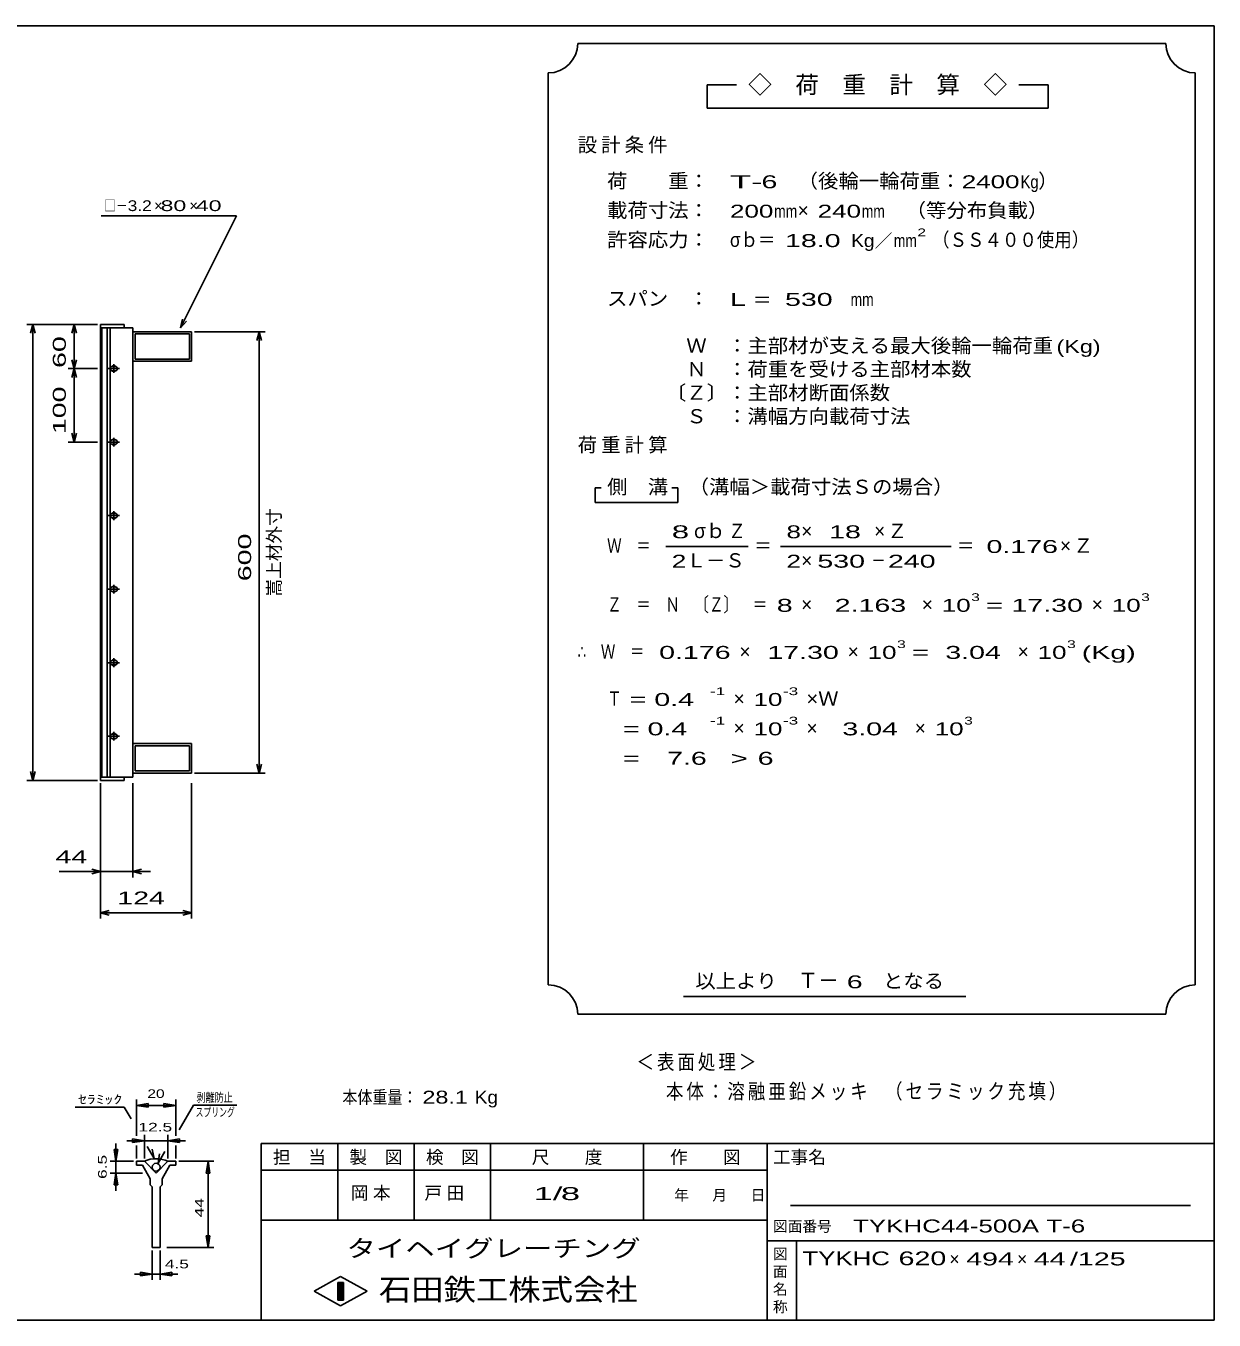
# Model space of a CAD drawing. Units: millimetres, scale not verified. Extents: x -1456 to 1389, y -1026 to 839.
# Drawn here: x -227 to 1389, y -921 to 839 of the extents above; entities that cross this region are included whole.
import ezdxf
from ezdxf.enums import TextEntityAlignment as Align

# ---------------------------------------------------------------- set-up
doc = ezdxf.new("R2010")
doc.units = ezdxf.units.MM
doc.header["$LTSCALE"] = 8
for name, color, linetype, lineweight in [('CADPAC_LAYER_0000', 150, 'Continuous', 25), ('CADPAC_LAYER_0016', 3, 'Continuous', 25), ('CADPAC_LAYER_0022', 2, 'Continuous', 25), ('CADPAC_LAYER_0032', 4, 'Continuous', 25)]:
    doc.layers.add(name, color=color, linetype=linetype, lineweight=lineweight)
doc.styles.add('ベクトル', font='')
doc.styles.get('ベクトル').set_extended_font_data('ベクトル')

msp = doc.modelspace()

# ---------------------------------------------------------------- linework, layer by layer
at = {"layer": 'CADPAC_LAYER_0000'}
for p, q in [((-1379.2, 838.8), (1388.8, 838.8)), ((1388.8, 838.8), (1388.8, -921.2)), ((1388.8, -681.2), (92.8, -681.2)), ((92.8, -681.2), (92.8, -921.2)), ((196.8, -681.2), (196.8, -785.2)), ((300.8, -785.2), (300.8, -681.2)), ((404.8, -681.2), (404.8, -785.2)), ((612.8, -785.2), (612.8, -681.2)), ((780.8, -681.2), (780.8, -921.2)), ((780.8, -717.2), (92.8, -717.2)), ((1356.8, -765.2), (812.8, -765.2)), ((92.8, -785.2), (780.8, -785.2)), ((780.8, -813.2), (1388.8, -813.2)), ((820.8, -921.2), (820.8, -813.2)), ((164.8, -882), (200.8, -862)), ((200.8, -862), (236.8, -882)), ((196.8, -870), (204.8, -870)), ((196.8, -894), (196.8, -870)), ((196.8, -870), (198.4, -870)), ((198.4, -870), (198.4, -894)), ((200, -894), (200, -870)), ((200, -870), (201.6, -870)), ((201.6, -870), (201.6, -894)), ((203.2, -894), (203.2, -870)), ((203.2, -870), (204.8, -870)), ((204.8, -870), (204.8, -894)), ((204.8, -870), (204.8, -894)), ((200.8, -902), (164.8, -882)), ((204.8, -894), (196.8, -894)), ((198.4, -894), (200, -894)), ((236.8, -882), (200.8, -902)), ((201.6, -894), (203.2, -894)), ((1388.8, -921.2), (-1379.2, -921.2))]:
    msp.add_line(p, q, dxfattribs=at)
at = {"layer": 'CADPAC_LAYER_0016'}
for p, q in [((-93.8, 432.8), (-125.8, 432.8)), ((-125.8, 432.8), (-125.8, 428.3)), ((-125.8, 428.3), (-93.8, 428.3)), ((-125.8, 428.3), (-125.8, -182.7)), ((-81.8, 428.3), (-125.8, 428.3)), ((-123.8, 428.3), (-123.8, -182.7)), ((-116.8, -182.7), (-116.8, 428.3)), ((-112.8, 428.3), (-112.8, -182.7)), ((-93.8, 428.3), (-93.8, 432.8)), ((-81.8, -182.7), (-81.8, 428.3)), ((-81.8, 422.8), (-1.8, 422.8)), ((-81.8, 382.8), (-81.8, 422.8)), ((-1.8, 422.8), (-1.8, 382.8)), ((-78.8, 419.8), (-4.8, 419.8)), ((-78.8, 385.8), (-78.8, 419.8)), ((-4.8, 419.8), (-4.8, 385.8)), ((-115.8, 372.8), (-99.8, 372.8)), ((-105.8, 375.8), (-109.8, 375.8)), ((-109.8, 369.8), (-105.8, 369.8)), ((-107.8, 378.8), (-107.8, 366.8)), ((-1.8, 382.8), (-81.8, 382.8)), ((-4.8, 385.8), (-78.8, 385.8)), ((-115.8, 272.8), (-99.8, 272.8)), ((-105.8, 275.8), (-109.8, 275.8)), ((-109.8, 269.8), (-105.8, 269.8)), ((-107.8, 278.8), (-107.8, 266.8)), ((-107.8, 178.8), (-107.8, 166.8)), ((-115.8, 172.8), (-99.8, 172.8)), ((-105.8, 175.8), (-109.8, 175.8)), ((-109.8, 169.8), (-105.8, 169.8)), ((-115.8, 72.8), (-99.8, 72.8)), ((-105.8, 75.8), (-109.8, 75.8)), ((-107.8, 78.8), (-107.8, 66.8)), ((-109.8, 69.8), (-105.8, 69.8)), ((-115.8, -27.2), (-99.8, -27.2)), ((-105.8, -24.2), (-109.8, -24.2)), ((-109.8, -30.2), (-105.8, -30.2)), ((-107.8, -21.2), (-107.8, -33.2)), ((-107.8, -121.2), (-107.8, -133.2)), ((-115.8, -127.2), (-99.8, -127.2)), ((-105.8, -124.2), (-109.8, -124.2)), ((-109.8, -130.2), (-105.8, -130.2)), ((-1.8, -137.2), (-81.8, -137.2)), ((-81.8, -137.2), (-81.8, -177.2)), ((-4.8, -140.2), (-78.8, -140.2)), ((-78.8, -140.2), (-78.8, -174.2)), ((-4.8, -174.2), (-4.8, -140.2)), ((-1.8, -177.2), (-1.8, -137.2)), ((-78.8, -174.2), (-4.8, -174.2)), ((-125.8, -182.7), (-93.8, -182.7)), ((-125.8, -187.2), (-125.8, -182.7)), ((-125.8, -182.7), (-81.8, -182.7)), ((-93.8, -187.2), (-125.8, -187.2)), ((-93.8, -182.7), (-93.8, -187.2)), ((-81.8, -177.2), (-1.8, -177.2))]:
    msp.add_line(p, q, dxfattribs=at)
for centre, radius, start, end in [((-109.8, 372.8), 3, 90, 270), ((-107.8, 372.8), 4, 46.6, 133.4), ((-107.8, 372.8), 4, 226.6, 313.4), ((-105.8, 372.8), 3, 270, 90), ((-109.8, 272.8), 3, 90, 270), ((-107.8, 272.8), 4, 46.6, 133.4), ((-107.8, 272.8), 4, 226.6, 313.4), ((-105.8, 272.8), 3, 270, 90), ((-107.8, 172.8), 4, 46.6, 133.4), ((-109.8, 172.8), 3, 90, 270), ((-107.8, 172.8), 4, 226.6, 313.4), ((-105.8, 172.8), 3, 270, 90), ((-109.8, 72.8), 3, 90, 270), ((-107.8, 72.8), 4, 46.6, 133.4), ((-105.8, 72.8), 3, 270, 90), ((-107.8, 72.8), 4, 226.6, 313.4), ((-109.8, -27.2), 3, 90, 270), ((-107.8, -27.2), 4, 46.6, 133.4), ((-107.8, -27.2), 4, 226.6, 313.4), ((-105.8, -27.2), 3, 270, 90), ((-107.8, -127.2), 4, 46.6, 133.4), ((-109.8, -127.2), 3, 90, 270), ((-107.8, -127.2), 4, 226.6, 313.4), ((-105.8, -127.2), 3, 270, 90)]:
    msp.add_arc(centre, radius, start, end, dxfattribs=at)
at = {"layer": 'CADPAC_LAYER_0022', "color": 4}
for p, q in [((1323.2, 814.8), (523.2, 814.8)), ((483.2, 774.8), (483.2, -465.2)), ((1363.2, -465.2), (1363.2, 774.8)), ((739.2, 758.8), (699.2, 758.8)), ((699.2, 758.8), (699.2, 726.8)), ((1163.2, 758.8), (1123.2, 758.8)), ((1163.2, 726.8), (1163.2, 758.8)), ((699.2, 726.8), (1163.2, 726.8)), ((59.2, 580.3), (-124.8, 580.3)), ((-16.8, 428.3), (59.2, 580.3)), ((-129.8, 432.8), (-225.8, 432.8)), ((-217.8, 432.8), (-221, 420.8)), ((-214.6, 420.8), (-217.8, 432.8)), ((-217.8, 432.8), (-217.8, -187.2)), ((-129.8, 432.8), (-169.8, 432.8)), ((-161.8, 432.8), (-165, 420.8)), ((-158.6, 420.8), (-161.8, 432.8)), ((-161.8, 432.8), (-161.8, 372.8)), ((-16.8, 428.3), (-14.4, 439.98)), ((-16.8, 428.3), (-8.8, 437.1)), ((2.2, 422.8), (98.2, 422.8)), ((90.2, 422.8), (87, 410.8)), ((93.4, 410.8), (90.2, 422.8)), ((90.2, 422.8), (90.2, -177.2)), ((-169.8, 372.8), (-129.8, 372.8)), ((-161.8, 372.8), (-165, 384.8)), ((-161.8, 372.8), (-165, 360.8)), ((-158.6, 384.8), (-161.8, 372.8)), ((-158.6, 360.8), (-161.8, 372.8)), ((-161.8, 372.8), (-161.8, 272.8)), ((-161.8, 272.8), (-165, 284.8)), ((-158.6, 284.8), (-161.8, 272.8)), ((-169.8, 272.8), (-129.8, 272.8)), ((555.2, 210.8), (547.2, 210.8)), ((547.2, 210.8), (547.2, 190.8)), ((659.2, 210.8), (651.2, 210.8)), ((659.2, 190.8), (659.2, 210.8)), ((547.2, 190.8), (659.2, 190.8)), ((643.2, 130.8), (755.2, 130.8)), ((799.2, 130.8), (1031.2, 130.8)), ((-217.8, -187.2), (-221, -175.2)), ((-214.6, -175.2), (-217.8, -187.2)), ((90.2, -177.2), (87, -165.2)), ((93.4, -165.2), (90.2, -177.2)), ((-225.8, -187.2), (-129.8, -187.2)), ((-125.8, -191.2), (-125.8, -319.2)), ((-125.8, -375.2), (-125.8, -191.2)), ((-81.8, -319.2), (-81.8, -191.2)), ((-1.8, -375.2), (-1.8, -191.2)), ((98.2, -177.2), (2.2, -177.2)), ((-125.8, -311.2), (-181.8, -311.2)), ((-125.8, -311.2), (-137.8, -308)), ((-137.8, -314.4), (-125.8, -311.2)), ((-125.8, -311.2), (-81.8, -311.2)), ((-81.8, -311.2), (-69.8, -308)), ((-69.8, -314.4), (-81.8, -311.2)), ((-81.8, -311.2), (-57.8, -311.2)), ((-125.8, -367.2), (-113.8, -364)), ((-113.8, -370.4), (-125.8, -367.2)), ((-125.8, -367.2), (-1.8, -367.2)), ((-1.8, -367.2), (-13.8, -364)), ((-13.8, -370.4), (-1.8, -367.2)), ((667.2, -481.2), (1051.2, -481.2)), ((523.2, -505.2), (1323.2, -505.2))]:
    msp.add_line(p, q, dxfattribs=at)
for centre, start, end in [((483.2, 814.8), 270, 0), ((1363.2, 814.8), 180, 270), ((483.2, -505.2), 0, 90), ((1363.2, -505.2), 90, 180)]:
    msp.add_arc(centre, 40, start, end, dxfattribs=at)
at = {"layer": 'CADPAC_LAYER_0032'}
for p, q in [((-160.267, -631.6), (-93.6, -631.6)), ((-84.267, -647.6), (-93.6, -631.6)), ((-76.8, -670.8), (-76.8, -621.2)), ((-76.8, -629.2), (-60.8, -626.8)), ((-60.8, -631.6), (-76.8, -629.2)), ((-76.8, -629.2), (-23.467, -629.2)), ((-60.8, -631.6), (-60.8, -626.8)), ((-23.467, -629.2), (-39.467, -626.8)), ((-39.467, -631.6), (-39.467, -626.8)), ((-39.467, -631.6), (-23.467, -629.2)), ((-23.467, -670.8), (-23.467, -621.2)), ((-18.664, -662.533), (0.803, -628.933)), ((0.803, -628.933), (59.469, -628.933)), ((-104.8, -705.2), (-104.8, -681.2)), ((-66.133, -677.2), (-90.133, -677.2)), ((-66.133, -677.2), (-82.133, -674.8)), ((-82.133, -674.8), (-82.133, -679.6)), ((-82.133, -679.6), (-66.133, -677.2)), ((-76.8, -701.2), (-76.8, -683.6)), ((-66.133, -701.2), (-66.133, -669.2)), ((-66.133, -677.2), (-34.133, -677.2)), ((-52.8, -701.2), (-62.133, -685.2)), ((-34.133, -669.2), (-34.133, -701.2)), ((-34.133, -677.2), (-18.133, -674.8)), ((-18.133, -679.6), (-34.133, -677.2)), ((-34.133, -677.2), (-10.133, -677.2)), ((-23.467, -701.2), (-23.467, -683.6)), ((-18.133, -674.8), (-18.133, -679.6)), ((-104.8, -705.2), (-107.2, -689.2)), ((-107.2, -689.2), (-102.4, -689.2)), ((-102.4, -689.2), (-104.8, -705.2)), ((-52.8, -701.2), (-55.733, -688.667)), ((-47.464, -707.866), (-38.397, -691.866)), ((-47.464, -707.866), (-45.597, -695.066)), ((-112.8, -705.2), (-80.8, -705.2)), ((-112.8, -721.2), (-68.8, -721.2)), ((-107.2, -737.2), (-104.8, -721.2)), ((-104.8, -721.2), (-104.8, -705.2)), ((-102.4, -737.2), (-104.8, -721.2)), ((-104.8, -745.2), (-104.8, -721.2)), ((-76.8, -705.2), (-76.8, -710.533)), ((-66.133, -705.2), (-76.8, -705.2)), ((-76.8, -710.533), (-68.8, -710.533)), ((-68.8, -710.533), (-58.133, -729.2)), ((-50.133, -721.2), (-66.133, -705.2)), ((-34.133, -705.2), (-50.133, -721.2)), ((-42.133, -729.2), (-31.467, -710.533)), ((-23.467, -705.2), (-34.133, -705.2)), ((-31.467, -710.533), (-23.467, -710.533)), ((-23.467, -710.533), (-23.467, -705.2)), ((-19.467, -705.2), (28.533, -705.2)), ((18.133, -721.2), (20.533, -705.2)), ((18.133, -721.2), (22.933, -721.2)), ((22.933, -721.2), (20.533, -705.2)), ((20.533, -822.534), (20.533, -705.2)), ((-107.2, -737.2), (-102.4, -737.2)), ((-58.133, -729.2), (-58.133, -737.2)), ((-58.133, -737.2), (-55.467, -739.867)), ((-44.8, -739.867), (-42.133, -737.2)), ((-42.133, -737.2), (-42.133, -729.2)), ((-55.467, -739.867), (-55.467, -822.533)), ((-44.8, -822.533), (-44.8, -739.867)), ((20.533, -822.534), (18.133, -806.534)), ((18.133, -806.534), (22.933, -806.534)), ((22.933, -806.534), (20.533, -822.534)), ((-55.467, -822.533), (-44.8, -822.533)), ((-55.467, -866.534), (-55.467, -826.534)), ((-44.8, -866.534), (-44.8, -826.534)), ((-35.467, -822.534), (28.533, -822.534)), ((-79.467, -858.534), (-55.467, -858.534)), ((-55.467, -858.534), (-71.467, -856.134)), ((-71.467, -860.934), (-71.467, -856.134)), ((-71.467, -860.934), (-55.467, -858.534)), ((-55.467, -858.534), (-44.8, -858.534)), ((-44.8, -858.534), (-28.8, -856.134)), ((-28.8, -860.934), (-44.8, -858.534)), ((-44.8, -858.534), (-20.8, -858.534)), ((-28.8, -860.934), (-28.8, -856.134))]:
    msp.add_line(p, q, dxfattribs=at)
msp.add_circle((-50.133, -713.2), 5.333, dxfattribs=at)
msp.add_arc((-50.403, -741.742), 40, 66, 113, dxfattribs=at)

# ---------------------------------------------------------------- texts
at = {"layer": 'CADPAC_LAYER_0000', "style": 'ベクトル'}
for s, height, p in [('担\u3000当', 17.6, (108.8, -699.6)), ('製\u3000図', 17.6, (212.8, -699.6)), ('検\u3000図', 17.6, (316.8, -699.6)), ('尺\u3000\u3000度', 17.6, (460.8, -699.6)), ('作\u3000\u3000図', 17.6, (648.8, -699.6)), ('工事名', 17.6, (788.8, -699.6)), ('年', 14.66, (654.4, -751.2)), ('月', 14.66, (706.4, -751.2)), ('日', 14.66, (758.4, -751.2)), ('図面番号', 14.66, (788.8, -793.6)), ('図', 14.66, (788.8, -831.2)), ('面', 14.66, (788.8, -855.2)), ('名', 14.66, (788.8, -879.2)), ('称', 14.66, (788.8, -903.2))]:
    msp.add_text(s, height=height, dxfattribs=at).set_placement(p, align=Align.MIDDLE_LEFT)
at = {"layer": 'CADPAC_LAYER_0000', "color": 222, "style": 'ベクトル'}
for s, height, width, p in [('タイヘイグレーチング', 23.46, 1.25, (208.8, -823.6)), ('石田鉄工株式会社', 29.33, 1.1, (252.8, -879.6))]:
    msp.add_text(s, height=height, dxfattribs=dict(at, width=width)).set_placement(p, align=Align.MIDDLE_LEFT)
at = {"layer": 'CADPAC_LAYER_0022', "style": 'ベクトル'}
for s, height, p in [('◇\u3000荷\u3000重\u3000計\u3000算\u3000◇', 23.46, (755.2, 758.8)), ('）', 19.35, (1149.6, 628)), ('×', 14.66, (-52.8, 594.3)), ('×', 14.66, (-4.8, 594.3)), ('×', 19.35, (822.4, 588)), ('／', 17.6, (927.2, 546.8)), ('σｂ', 19.35, (681.6, 152)), ('×', 19.35, (827.2, 152)), ('Ｌ－Ｓ', 19.35, (671.2, 112)), ('×', 19.35, (827.2, 112)), ('×', 19.35, (827.2, 52)), ('×', 19.35, (991.2, 52)), ('×', 19.35, (1222.4, 52)), ('×', 19.35, (743.2, -12)), ('×', 19.35, (890.4, -12)), ('×', 19.35, (1121.6, -12)), ('×', 19.35, (735.2, -76)), ('×', 19.35, (735.2, -116)), ('×', 19.35, (834.4, -116)), ('×', 19.35, (981.6, -116)), ('Ｔ－', 20.53, (822.4, -459.2)), ('×', 17.6, (1028.8, -838)), ('×', 17.6, (1120.8, -838))]:
    msp.add_text(s, height=height, dxfattribs=at).set_placement(p, align=Align.MIDDLE_LEFT)
for s, height, width, p in [('荷\u3000\u3000重：\u3000', 19.35, 1.05, (563.2, 628)), ('T-', 17.6, 2, (730.4, 626.8)), (' 6 ', 17.6, 1.65, (762.4, 626.8)), ('（後輪一輪荷重：', 19.35, 1.05, (822.4, 628)), ('2400', 17.6, 1.5, (1045.6, 626.8)), ('Kg', 17.6, 0.85, (1125.6, 626.8)), ('□－', 14.66, 0.8, (-120.8, 594.3)), ('3.2', 14.66, 1.2, (-88.8, 594.3)), (' 80 ', 14.66, 1.6, (-52.8, 594.3)), (' 40 ', 14.66, 1.6, (-4.8, 594.3)), ('載荷寸法：\u3000', 19.35, 1.05, (563.2, 588)), ('\u3000（等分布負載）', 19.35, 1.05, (941.6, 588)), ('200', 17.6, 1.5, (730.4, 586.8)), ('mm', 17.6, 0.8, (790.4, 586.8)), ('240', 17.6, 1.5, (849.6, 586.8)), ('mm', 17.6, 0.8, (909.6, 586.8)), ('2', 10.56, 1.5, (985.2, 558)), ('許容応力：\u3000', 19.35, 1.05, (563.2, 548)), ('σｂ＝', 19.35, 0.9, (730.4, 548)), (' 18.0', 17.6, 1.65, (794.4, 546.8)), ('Kg', 17.6, 1.1, (895.2, 546.8)), ('mm', 17.6, 0.8, (953.2, 546.8)), ('（ＳＳ４００使用）', 19.35, 0.9, (1005.2, 548)), ('スパン\u3000：\u3000', 19.35, 1.05, (563.2, 468)), ('L = ', 17.6, 1.65, (730.4, 466.8)), (' 530 ', 17.6, 1.65, (794.4, 466.8)), ('mm', 17.6, 0.8, (894.4, 466.8)), ('\u3000Ｗ\u3000：主部材が支える最大後輪一輪荷重', 19.35, 1.05, (643.2, 404)), ('(Kg)', 17.6, 1.35, (1174.4, 402.8)), ('\u3000Ｎ\u3000：荷重を受ける主部材本数', 19.35, 1.05, (643.2, 372)), ('〔Ｚ〕：主部材断面係数', 19.35, 1.05, (643.2, 340)), ('\u3000Ｓ\u3000：溝幅方向載荷寸法', 19.35, 1.05, (643.2, 308)), ('側\u3000溝', 19.35, 1.05, (563.2, 212)), ('\u3000（溝幅＞載荷寸法Ｓの場合）', 19.35, 1.05, (646.4, 212)), ('8', 17.6, 1.8, (651.2, 150.8)), ('Ｚ', 19.35, 0.9, (728, 152)), ('8', 17.6, 1.5, (807.2, 150.8)), (' 18 ', 17.6, 1.65, (854.4, 150.8)), ('Ｗ\u3000＝', 19.35, 0.75, (563.2, 132)), ('＝', 19.35, 0.9, (763.2, 132)), ('＝', 19.35, 0.9, (1039.2, 132)), ('0.176', 17.6, 1.65, (1079.2, 130.8)), ('2', 17.6, 1.5, (651.2, 110.8)), ('2', 17.6, 1.5, (807.2, 110.8)), (' 530 ', 17.6, 1.65, (838.4, 110.8)), ('－', 19.35, 0.75, (922.4, 112)), (' 240 ', 17.6, 1.65, (934.4, 110.8)), ('Ｚ\u3000＝\u3000Ｎ\u3000〔Ｚ〕\u3000＝', 19.35, 0.75, (563.2, 52)), (' 8 ', 17.6, 1.65, (783.2, 50.8)), ('  2.163', 17.6, 1.65, (851.2, 50.8)), ('10', 17.6, 1.5, (1018.4, 50.8)), ('3', 10.56, 1.5, (1058.4, 62)), ('=', 17.6, 1.7, (1078.4, 50.8)), (' 17.30', 17.6, 1.65, (1102.4, 50.8)), ('10', 17.6, 1.5, (1249.6, 50.8)), ('3', 10.56, 1.5, (1289.6, 62)), ('3', 10.56, 1.5, (957.6, -2)), ('3', 10.56, 1.5, (1188.8, -2)), ('∴\u3000Ｗ\u3000＝', 19.35, 0.75, (523.2, -12)), (' 0.176', 17.6, 1.65, (623.2, -13.2)), (' 17.30', 17.6, 1.65, (770.4, -13.2)), ('10', 17.6, 1.5, (917.6, -13.2)), ('=', 17.6, 1.7, (977.6, -13.2)), ('  3.04', 17.6, 1.65, (1001.6, -13.2)), ('10', 17.6, 1.5, (1148.8, -13.2)), ('(Kg)', 17.6, 1.65, (1208.8, -13.2)), ('Ｔ', 19.35, 0.75, (563.2, -76)), (' = 0.4', 17.6, 1.65, (583.2, -77.2)), ('-1', 10.56, 1.65, (703.2, -66)), ('10', 17.6, 1.5, (762.4, -77.2)), ('-3', 10.56, 1.65, (802.4, -66)), ('×Ｗ', 19.35, 1.05, (834.4, -76)), ('-1', 10.56, 1.65, (703.2, -106)), ('-3', 10.56, 1.65, (802.4, -106)), ('3', 10.56, 1.5, (1048.8, -106)), ('  = 0.4', 17.6, 1.65, (563.2, -117.2)), ('10', 17.6, 1.5, (762.4, -117.2)), ('  3.04', 17.6, 1.65, (861.6, -117.2)), ('10', 17.6, 1.5, (1008.8, -117.2)), ('  =', 17.6, 1.65, (563.2, -157.2)), ('  7.6', 17.6, 1.65, (623.2, -157.2)), ('>', 17.6, 1.7, (731.2, -157.2)), (' 6 ', 17.6, 1.65, (757.2, -157.2)), (' 44 ', 17.6, 1.65, (-197.8, -291.2)), (' 124 ', 17.6, 1.65, (-113.8, -347.2)), ('以上より\u3000', 19.35, 1.05, (683.2, -460)), (' 6 ', 17.6, 1.65, (878.4, -461.2)), ('となる', 19.35, 1.05, (938.4, -460)), ('本体重量：', 17.6, 0.85, (203.2, -618)), (' 28.1', 17.6, 1.35, (303.2, -618)), ('Kg', 17.6, 1.1, (383.2, -618)), ('1/', 17.6, 2, (463.2, -749.2)), (' 8 ', 17.6, 2, (487.2, -749.2)), ('TYKHC44-500A T-6', 17.6, 1.5, (897.6, -793.2)), ('TYKHC', 18.77, 1.4, (828.8, -837.2)), (' 620 ', 18.77, 1.55, (948.8, -837.2)), (' 494 ', 17.6, 1.65, (1040.8, -838)), (' 44 ', 17.6, 1.65, (1132.8, -838)), ('/', 17.6, 1.65, (1192.8, -838)), (' 125 ', 17.6, 1.65, (1192.8, -838))]:
    msp.add_text(s, height=height, dxfattribs=dict(at, width=width)).set_placement(p, align=Align.MIDDLE_LEFT)
at = {"layer": 'CADPAC_LAYER_0022', "style": 'ベクトル', "width": 1.65}
for s, p in [(' 60 ', (-181.8, 362.8)), (' 100 ', (-181.8, 272.8)), (' 600', (70.2, 72.8))]:
    msp.add_text(s, height=17.6, rotation=90, dxfattribs=at).set_placement(p, align=Align.MIDDLE_LEFT)
at = {"layer": 'CADPAC_LAYER_0022', "style": 'ベクトル'}
msp.add_text('嵩上材外寸', height=17.6, rotation=90, dxfattribs=at).set_placement((110.2, 62.8), align=Align.MIDDLE_LEFT)
at = {"layer": 'CADPAC_LAYER_0022', "attachment_point": 4, "style": 'ベクトル'}
for s, insert, char_height in [('\\T1.21;設計条件', (523.2, 676), 19.35), ('\\T1.21;荷重計算', (523.2, 268), 19.35), ('\\T1.21;×Ｚ', (926.4, 152), 19.35), ('\\T1.21;×Ｚ', (1179.2, 132), 19.35), ('\\T1.17;\\W0.85;＜表面処理＞', (603.2, -571.2), 20.53), ('\\T1.17;\\W0.85;本体：溶融亜鉛メッキ', (643.2, -611.2), 20.53), ('\\T1.17;\\W0.85;（セラミック充填）', (941.2, -611.2), 20.53), ('\\T1.25;岡本\u3000', (214.8, -749.2), 17.6), ('\\T1.25;戸田\u3000', (314.8, -749.2), 17.6)]:
    msp.add_mtext(s, dxfattribs=dict(at, insert=insert, char_height=char_height))
at = {"layer": 'CADPAC_LAYER_0032', "color": 2, "style": 'ベクトル'}
for s, width, p in [('ｾﾗﾐｯｸ', 1.5, (-156.267, -621.2)), ('20', 1.35, (-62.133, -613.2)), ('剥離防止', 0.75, (4.803, -618.533)), ('スプリング', 0.65, (3.469, -638.533)), ('12.5', 1.5, (-74.133, -658.8)), (' 4.5 ', 1.5, (-44.8, -844.934))]:
    msp.add_text(s, height=11.73, dxfattribs=dict(at, width=width)).set_placement(p, align=Align.MIDDLE_LEFT)
at = {"layer": 'CADPAC_LAYER_0032', "color": 2, "style": 'ベクトル', "width": 1.5}
for s, p in [('6.5', (-123.2, -729.2)), (' 44 ', (8.533, -787.867))]:
    msp.add_text(s, height=11.73, rotation=90, dxfattribs=at).set_placement(p, align=Align.MIDDLE_LEFT)

doc.saveas('drawing.dxf')
